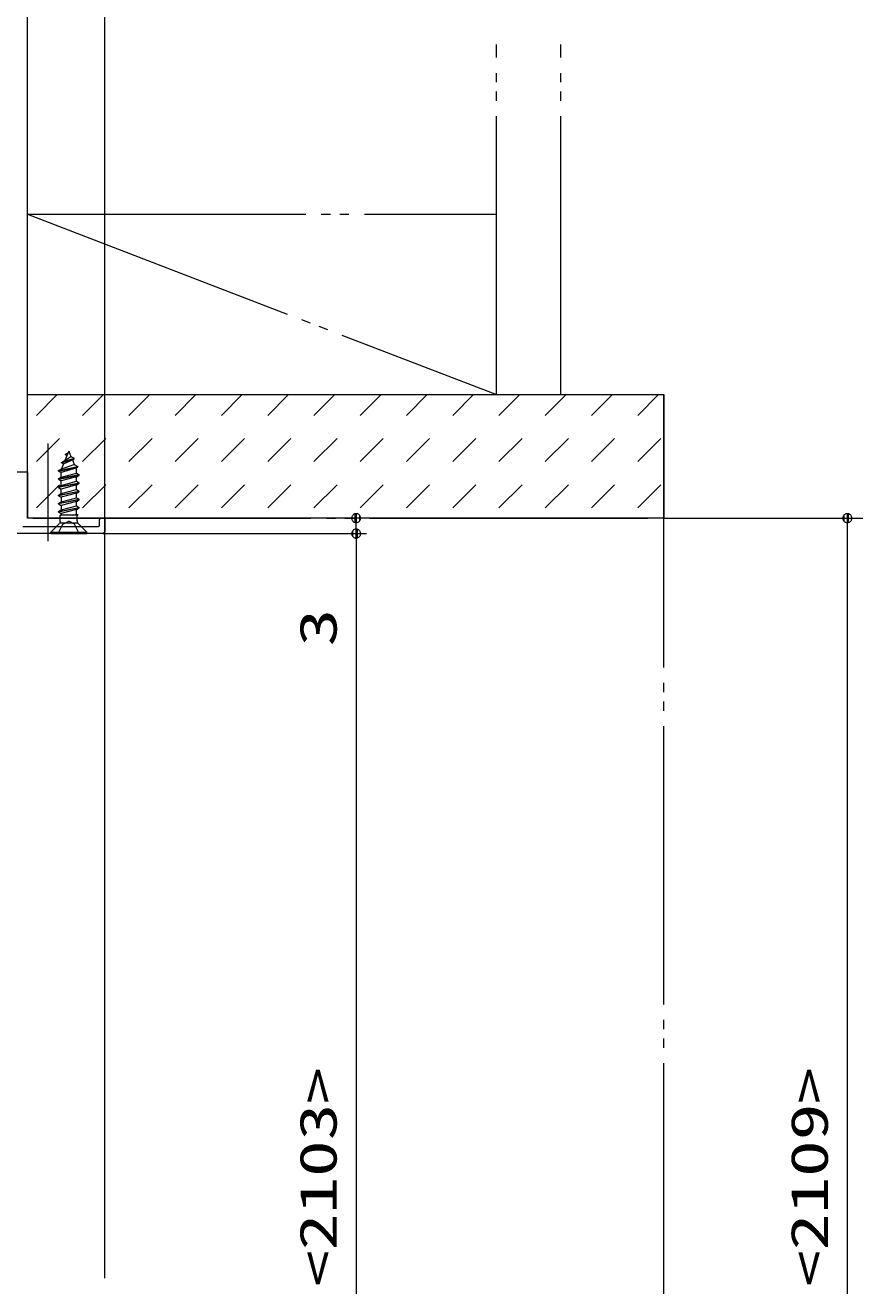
# Model space of a CAD drawing. Units: millimetres on the paper. Extents: x -305 to 305, y -152 to 152.
# Drawn here: x -190.1 to -135.9, y 24.2 to 105.8 of the extents above; entities that cross this region are included whole.
import ezdxf
from ezdxf.enums import TextEntityAlignment as Align

# ---------------------------------------------------------------- set-up
doc = ezdxf.new("R2010")
doc.units = ezdxf.units.MM
for name, pattern in [('LONG_CHAIN', [21, 18, -1, 1, -1]), ('LONG_DASHED2', [13, 12, -1]), ('LONG_DOUBLE_CHAIN', [21.8, 18, -1, 0.6, -0.6, 0.6, -1])]:
    doc.linetypes.add(name, pattern=pattern)
doc.layers.add('0-1_TV', color=7, linetype='Continuous', lineweight=9)
doc.layers.add('0-2_0', color=7, linetype='Continuous', lineweight=9)
doc.styles.add('ＭＳ ゴシック', font='')
doc.styles.get('ＭＳ ゴシック').set_extended_font_data('MS Gothic')

# ---------------------------------------------------------------- blocks, each defined once
blk = doc.blocks.new('_DOTSMALL')
at = {"layer": '0-2_0'}
for p, q in [((0.0746, 0.1), (-0.0746, 0.1)), ((0.1223, -0.0248), (-0.1223, -0.0248))]:
    blk.add_line(p, q, dxfattribs=at)
for points in [[(0.125, 0), (0.124, 0.0157), (0.1211, 0.0311), (0.1162, 0.046), (0.1095, 0.0602), (0.1011, 0.0735), (0.0911, 0.0856), (0.0797, 0.0963), (0.067, 0.1055), (0.0532, 0.1131), (0.0386, 0.1189), (0.0234, 0.1228), (0.0078, 0.1248), (-0.0078, 0.1248), (-0.0234, 0.1228), (-0.0386, 0.1189), (-0.0532, 0.1131), (-0.067, 0.1055), (-0.0797, 0.0963), (-0.0911, 0.0856), (-0.1011, 0.0735), (-0.1095, 0.0602), (-0.1162, 0.046), (-0.1211, 0.0311), (-0.124, 0.0157), (-0.125, 0), (0, 0)], [(-0.125, 0), (-0.124, -0.0157), (-0.1211, -0.0311), (-0.1162, -0.046), (-0.1095, -0.0602), (-0.1011, -0.0735), (-0.0911, -0.0856), (-0.0797, -0.0963), (-0.067, -0.1055), (-0.0532, -0.1131), (-0.0386, -0.1189), (-0.0234, -0.1228), (-0.0078, -0.1248), (0.0078, -0.1248), (0.0234, -0.1228), (0.0386, -0.1189), (0.0532, -0.1131), (0.067, -0.1055), (0.0797, -0.0963), (0.0911, -0.0856), (0.1011, -0.0735), (0.1095, -0.0602), (0.1162, -0.046), (0.1211, -0.0311), (0.124, -0.0157), (0.125, 0), (0, 0)]]:
    blk.add_lwpolyline(points, close=True, dxfattribs=at)

msp = doc.modelspace()

# ---------------------------------------------------------------- linework, layer by layer
at = {"layer": '0-1_TV'}
for p, q in [((-184.91, 73.864), (-184.91, 117.46)), ((-189.91, 83.531), (-189.91, 108.384)), ((-189.339, 80.515), (-187.991, 81.864)), ((-186.346, 80.515), (-184.997, 81.864)), ((-183.353, 80.515), (-182.004, 81.864)), ((-180.359, 80.515), (-179.01, 81.864)), ((-177.366, 80.515), (-176.017, 81.864)), ((-174.372, 80.515), (-173.024, 81.864)), ((-171.379, 80.515), (-170.03, 81.864)), ((-168.386, 80.515), (-167.037, 81.864)), ((-165.392, 80.515), (-164.043, 81.864)), ((-162.399, 80.515), (-161.05, 81.864)), ((-159.405, 80.515), (-158.056, 81.864)), ((-156.412, 80.515), (-155.063, 81.864)), ((-153.418, 80.515), (-152.07, 81.864)), ((-150.425, 80.515), (-149.076, 81.864)), ((-189.339, 77.522), (-187.843, 79.019)), ((-186.346, 77.522), (-184.849, 79.019)), ((-183.353, 77.522), (-181.856, 79.019)), ((-180.359, 77.522), (-178.863, 79.019)), ((-177.366, 77.522), (-175.869, 79.019)), ((-174.372, 77.522), (-172.876, 79.019)), ((-171.379, 77.522), (-169.882, 79.019)), ((-168.386, 77.522), (-166.889, 79.019)), ((-165.392, 77.522), (-163.895, 79.019)), ((-162.399, 77.522), (-160.902, 79.019)), ((-159.405, 77.522), (-157.909, 79.019)), ((-156.412, 77.522), (-154.915, 79.019)), ((-153.418, 77.522), (-151.922, 79.019)), ((-150.425, 77.522), (-148.928, 79.019)), ((-187.709, 77.439), (-186.893, 77.704)), ((-187.709, 77.473), (-187.492, 77.598)), ((-187.587, 77.369), (-187.01, 77.637)), ((-187.243, 78.199), (-187.492, 77.598)), ((-187.492, 77.598), (-187.101, 77.858)), ((-187.443, 78.003), (-187.287, 78.093)), ((-187.443, 77.969), (-187.443, 78.003)), ((-187.443, 77.969), (-187.358, 77.92)), ((-187.243, 78.199), (-187.101, 77.858)), ((-187.101, 77.858), (-186.893, 77.738)), ((-187.01, 77.637), (-186.893, 77.704)), ((-187.01, 77.637), (-186.886, 77.339)), ((-186.893, 77.704), (-186.893, 77.738)), ((-187.909, 76.943), (-186.659, 77.208)), ((-187.909, 76.909), (-186.659, 77.174)), ((-187.909, 76.943), (-187.717, 77.054)), ((-187.909, 76.909), (-187.909, 76.943)), ((-187.909, 76.909), (-187.734, 76.808)), ((-186.576, 76.678), (-187.909, 76.413)), ((-186.788, 77.1), (-187.734, 76.808)), ((-187.734, 76.514), (-187.734, 76.808)), ((-187.734, 76.514), (-186.751, 76.779)), ((-187.587, 77.369), (-187.717, 77.054)), ((-187.717, 77.054), (-186.886, 77.339)), ((-187.709, 77.439), (-187.587, 77.369)), ((-186.886, 77.339), (-186.659, 77.208)), ((-186.788, 77.1), (-186.659, 77.174)), ((-186.788, 77.1), (-186.751, 77.012)), ((-186.751, 76.779), (-186.751, 77.012)), ((-186.751, 76.779), (-186.576, 76.678)), ((-186.659, 77.174), (-186.659, 77.208)), ((-186.576, 76.644), (-186.576, 76.678)), ((-189.339, 74.528), (-187.843, 76.025)), ((-187.909, 76.379), (-186.576, 76.644)), ((-187.909, 76.413), (-187.734, 76.514)), ((-187.909, 76.379), (-187.909, 76.413)), ((-187.909, 76.379), (-187.734, 76.278)), ((-187.909, 75.883), (-186.576, 76.148)), ((-186.576, 76.114), (-187.909, 75.849)), ((-187.909, 75.883), (-187.734, 75.984)), ((-187.909, 75.849), (-187.909, 75.883)), ((-186.751, 76.543), (-187.734, 76.278)), ((-187.734, 75.984), (-187.734, 76.278)), ((-187.734, 75.984), (-186.751, 76.249)), ((-186.751, 76.013), (-187.734, 75.748)), ((-186.751, 76.543), (-186.576, 76.644)), ((-186.751, 76.249), (-186.751, 76.543)), ((-186.751, 76.249), (-186.576, 76.148)), ((-186.751, 76.013), (-186.576, 76.114)), ((-186.751, 75.719), (-186.751, 76.013)), ((-186.576, 76.114), (-186.576, 76.148)), ((-186.346, 74.528), (-184.849, 76.025)), ((-183.353, 74.528), (-181.856, 76.025)), ((-180.359, 74.528), (-178.863, 76.025)), ((-177.366, 74.528), (-175.869, 76.025)), ((-174.372, 74.528), (-172.876, 76.025)), ((-171.379, 74.528), (-169.882, 76.025)), ((-168.386, 74.528), (-166.889, 76.025)), ((-165.392, 74.528), (-163.895, 76.025)), ((-162.399, 74.528), (-160.902, 76.025)), ((-159.405, 74.528), (-157.909, 76.025)), ((-156.412, 74.528), (-154.915, 76.025)), ((-153.418, 74.528), (-151.922, 76.025)), ((-150.425, 74.528), (-148.928, 76.025)), ((-187.909, 75.849), (-187.734, 75.748)), ((-187.909, 75.353), (-186.576, 75.618)), ((-186.576, 75.584), (-187.909, 75.319)), ((-187.909, 75.353), (-187.734, 75.454)), ((-187.909, 75.319), (-187.909, 75.353)), ((-187.909, 75.319), (-187.734, 75.218)), ((-187.909, 74.823), (-186.576, 75.088)), ((-186.576, 75.054), (-187.909, 74.789)), ((-187.734, 75.454), (-187.734, 75.748)), ((-187.734, 75.454), (-186.751, 75.719)), ((-186.751, 75.483), (-187.734, 75.218)), ((-187.734, 75.218), (-187.734, 74.924)), ((-187.734, 74.924), (-186.751, 75.189)), ((-186.751, 75.719), (-186.576, 75.618)), ((-186.751, 75.483), (-186.576, 75.584)), ((-186.751, 75.189), (-186.751, 75.483)), ((-186.751, 75.189), (-186.576, 75.088)), ((-186.751, 74.953), (-186.576, 75.054)), ((-186.576, 75.584), (-186.576, 75.618)), ((-186.576, 75.054), (-186.576, 75.088)), ((-187.909, 74.823), (-187.734, 74.924)), ((-187.909, 74.789), (-187.909, 74.823)), ((-187.909, 74.789), (-187.734, 74.688)), ((-187.909, 74.293), (-186.576, 74.558)), ((-186.576, 74.524), (-187.909, 74.259)), ((-187.909, 74.293), (-187.734, 74.394)), ((-187.909, 74.259), (-187.909, 74.293)), ((-187.909, 74.259), (-187.734, 74.158)), ((-186.751, 74.953), (-187.734, 74.688)), ((-187.734, 74.688), (-187.734, 74.394)), ((-187.734, 74.394), (-186.751, 74.659)), ((-186.751, 74.423), (-187.734, 74.158)), ((-186.751, 74.659), (-186.751, 74.953)), ((-186.751, 74.659), (-186.576, 74.558)), ((-186.751, 74.423), (-186.576, 74.524)), ((-186.751, 74.129), (-186.751, 74.423)), ((-186.576, 74.524), (-186.576, 74.558)), ((-184.91, 73.866), (-189.91, 73.866)), ((-188.409, 72.949), (-187.866, 73.493)), ((-186.659, 73.533), (-187.826, 73.533)), ((-186.635, 74.062), (-187.788, 74.062)), ((-187.788, 73.681), (-187.788, 74.062)), ((-187.734, 74.158), (-187.734, 74.062)), ((-186.999, 74.062), (-186.751, 74.129)), ((-186.751, 74.129), (-186.635, 74.062)), ((-186.698, 73.681), (-186.698, 74.062)), ((-185.243, 73.433), (-185.243, 73.766)), ((-185.143, 73.866), (-185.01, 73.866)), ((-184.91, 24.699), (-184.91, 73.866)), ((-184.91, 73.766), (-184.91, 73.033)), ((-168.649, 72.864), (-168.649, 73.864)), ((-148.743, 73.864), (-135.866, 73.864)), ((-136.866, -44.799), (-136.866, 73.864)), ((-185.076, 72.866), (-191.11, 72.866)), ((-190.21, 73.333), (-185.343, 73.333)), ((-188.409, 72.866), (-188.409, 72.949)), ((-188.409, 72.949), (-186.076, 72.949)), ((-188.409, 72.866), (-186.076, 72.866)), ((-185.01, 72.864), (-167.983, 72.864)), ((-168.649, 72.864), (-168.65, 72.864)), ((-168.649, 72.864), (-168.649, 64.557)), ((-168.649, 72.864), (-168.649, -43.801))]:
    msp.add_line(p, q, dxfattribs=at)
at = {"layer": '0-1_TV', "linetype": 'LONG_DOUBLE_CHAIN'}
for p, q in [((-159.576, 81.864), (-159.576, 104.515)), ((-155.41, 81.864), (-155.41, 104.515)), ((-189.91, 73.864), (-189.91, 93.531)), ((-189.91, 93.531), (-159.576, 81.864)), ((-189.91, 93.531), (-159.576, 93.531)), ((-189.91, 81.864), (-148.743, 81.864)), ((-148.743, -44.799), (-148.743, 81.864)), ((-189.576, 73.864), (-148.743, 73.864))]:
    msp.add_line(p, q, dxfattribs=at)
at = {"layer": '0-1_TV', "linetype": 'LONG_CHAIN'}
msp.add_line((-188.576, 72.366), (-188.576, 78.698), dxfattribs=at)
at = {"layer": '0-1_TV', "linetype": 'LONG_DASHED2'}
for p, q in [((-186.861, 73.471), (-187.243, 73.674)), ((-186.559, 72.866), (-186.861, 73.471))]:
    msp.add_line(p, q, dxfattribs=at)
at = {"layer": '0-1_TV'}
msp.add_lwpolyline([(-148.743, 73.864), (-189.91, 73.864), (-189.91, 81.864), (-148.743, 81.864)], close=True, dxfattribs=at)
for points in [[(-187.709, 77.439), (-187.709, 77.473), (-186.893, 77.738)], [(-199.576, 76.866), (-189.91, 76.866), (-189.91, 73.866)], [(-186.076, 72.866), (-186.076, 72.949), (-186.62, 73.493)], [(-185.25, 73.399), (-185.249, 73.402), (-185.248, 73.405), (-185.247, 73.408), (-185.247, 73.411), (-185.246, 73.414), (-185.245, 73.417), (-185.245, 73.42), (-185.244, 73.423), (-185.244, 73.426), (-185.243, 73.429), (-185.243, 73.433), (-185.243, 73.433)], [(-185.243, 73.766), (-185.243, 73.769), (-185.242, 73.772), (-185.242, 73.775), (-185.241, 73.778), (-185.241, 73.781), (-185.24, 73.784), (-185.24, 73.787), (-185.239, 73.79), (-185.238, 73.794), (-185.237, 73.797), (-185.236, 73.8), (-185.235, 73.803), (-185.234, 73.805), (-185.233, 73.808), (-185.231, 73.811), (-185.23, 73.814), (-185.228, 73.817), (-185.227, 73.82), (-185.225, 73.822), (-185.224, 73.825), (-185.222, 73.827), (-185.22, 73.83), (-185.218, 73.832), (-185.216, 73.834), (-185.214, 73.837), (-185.212, 73.839), (-185.209, 73.841), (-185.207, 73.843), (-185.204, 73.845), (-185.202, 73.846), (-185.199, 73.848), (-185.197, 73.85), (-185.194, 73.851), (-185.191, 73.853), (-185.188, 73.854), (-185.186, 73.855), (-185.183, 73.857), (-185.18, 73.858), (-185.177, 73.859)], [(-185.177, 73.859), (-185.174, 73.86), (-185.171, 73.861), (-185.168, 73.862), (-185.165, 73.862), (-185.162, 73.863), (-185.158, 73.864), (-185.155, 73.864), (-185.152, 73.865), (-185.149, 73.865), (-185.146, 73.866), (-185.143, 73.866), (-185.143, 73.866)], [(-185.01, 73.866), (-185.007, 73.866), (-185.004, 73.865), (-185.001, 73.865), (-184.997, 73.864), (-184.994, 73.864), (-184.991, 73.863), (-184.988, 73.862), (-184.985, 73.862), (-184.982, 73.861), (-184.979, 73.86), (-184.976, 73.859), (-184.973, 73.858), (-184.97, 73.857), (-184.967, 73.855), (-184.964, 73.854), (-184.962, 73.853), (-184.959, 73.851), (-184.956, 73.85), (-184.954, 73.848), (-184.951, 73.846), (-184.948, 73.845), (-184.946, 73.843), (-184.944, 73.841), (-184.941, 73.839), (-184.939, 73.837), (-184.937, 73.834), (-184.935, 73.832), (-184.933, 73.83), (-184.931, 73.827), (-184.929, 73.825), (-184.928, 73.822), (-184.926, 73.82), (-184.924, 73.817), (-184.923, 73.814), (-184.922, 73.811), (-184.92, 73.808), (-184.919, 73.805), (-184.918, 73.803), (-184.917, 73.8)], [(-184.917, 73.8), (-184.916, 73.797), (-184.915, 73.794), (-184.914, 73.79), (-184.913, 73.787), (-184.913, 73.784), (-184.912, 73.781), (-184.911, 73.778), (-184.911, 73.775), (-184.91, 73.772), (-184.91, 73.769), (-184.91, 73.766), (-184.91, 73.766)], [(-185.343, 73.333), (-185.34, 73.333), (-185.337, 73.333), (-185.334, 73.334), (-185.331, 73.334), (-185.328, 73.335), (-185.325, 73.335), (-185.322, 73.336), (-185.319, 73.337), (-185.315, 73.338), (-185.312, 73.339), (-185.309, 73.34), (-185.306, 73.341), (-185.304, 73.342), (-185.301, 73.343), (-185.298, 73.344), (-185.295, 73.346), (-185.292, 73.347), (-185.289, 73.349), (-185.287, 73.35), (-185.284, 73.352), (-185.282, 73.354), (-185.279, 73.356), (-185.277, 73.358), (-185.275, 73.36), (-185.272, 73.362), (-185.27, 73.364), (-185.268, 73.366), (-185.266, 73.369), (-185.264, 73.371), (-185.263, 73.374), (-185.261, 73.376), (-185.259, 73.379), (-185.258, 73.382), (-185.256, 73.384), (-185.255, 73.387), (-185.254, 73.39), (-185.252, 73.393), (-185.251, 73.396), (-185.25, 73.399)], [(-185.02, 72.878), (-185.025, 72.876), (-185.03, 72.875), (-185.035, 72.873), (-185.041, 72.872), (-185.046, 72.871), (-185.051, 72.87), (-185.056, 72.869), (-185.061, 72.868), (-185.066, 72.867), (-185.071, 72.866), (-185.076, 72.866)], [(-184.91, 73.033), (-184.91, 73.027), (-184.911, 73.022), (-184.912, 73.017), (-184.913, 73.012), (-184.913, 73.007), (-184.915, 73.002), (-184.916, 72.997), (-184.917, 72.992), (-184.918, 72.986), (-184.92, 72.981), (-184.922, 72.976), (-184.923, 72.971), (-184.925, 72.967), (-184.927, 72.962), (-184.93, 72.957), (-184.932, 72.952), (-184.934, 72.948), (-184.937, 72.943), (-184.94, 72.939), (-184.942, 72.934), (-184.945, 72.93), (-184.948, 72.926), (-184.952, 72.922), (-184.955, 72.918), (-184.959, 72.915), (-184.962, 72.911), (-184.966, 72.908), (-184.97, 72.905), (-184.974, 72.901), (-184.978, 72.898), (-184.983, 72.896), (-184.987, 72.893), (-184.992, 72.89), (-184.996, 72.888), (-185.001, 72.886), (-185.006, 72.883), (-185.01, 72.881), (-185.015, 72.88), (-185.02, 72.878)]]:
    msp.add_lwpolyline(points, dxfattribs=at)
at = {"layer": '0-1_TV', "linetype": 'LONG_DASHED2'}
msp.add_lwpolyline([(-187.926, 72.866), (-187.624, 73.471), (-187.243, 73.674)], dxfattribs=at)
at = {"layer": '0-1_TV'}
for centre, start, end in [((-188.054, 73.681), 315, 0), ((-186.431, 73.681), 180, 225)]:
    msp.add_arc(centre, 0.267, start, end, dxfattribs=at)

# ---------------------------------------------------------------- block references
at = {"layer": '0-1_TV', "xscale": 2.32, "yscale": 2.32}
for p, rotation in [((-168.649, 73.864), 270), ((-136.866, 73.864), 90), ((-168.649, 72.864), 90), ((-168.649, 72.864), 90)]:
    msp.add_blockref('_DOTSMALL', p, dxfattribs=dict(at, rotation=rotation))

# ---------------------------------------------------------------- texts
at = {"layer": '0-1_TV', "style": 'ＭＳ ゴシック'}
for s, width, p in [('3', 1.5, (-169.187, 65.557)), ('《1853》 1953 <2103>', 1.45, (-169.187, -9.112)), ('《1859》 1959 <2109>', 1.45, (-137.403, -9.112))]:
    msp.add_text(s, height=2.405, rotation=90, dxfattribs=dict(at, width=width)).set_placement(p, align=Align.BOTTOM_LEFT)

doc.saveas('drawing.dxf')
